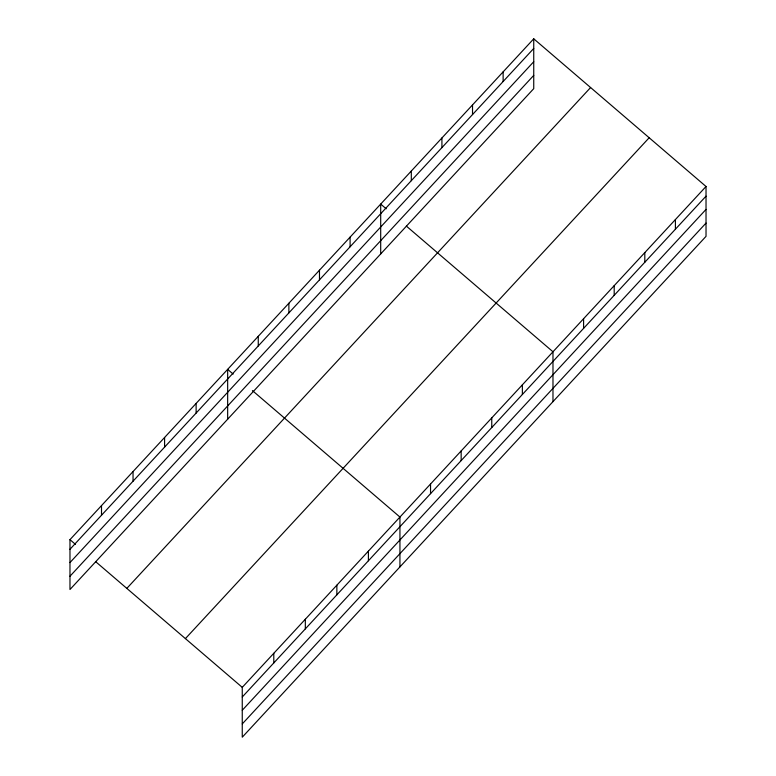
<?xml version="1.0" encoding="UTF-8"?>
<svg xmlns="http://www.w3.org/2000/svg" width="776" height="776" viewBox="0 0 776 776"><rect width="100%" height="100%" fill="white"/><g stroke="black" fill="none" stroke-linecap="round" stroke-linejoin="round"><path stroke-width="1.16" d="M533.742 38.8L533.742 88.648L69.976 589.508L69.976 539.65L533.742 38.8L706.024 186.492L706.024 236.35L242.257 737.2L242.257 687.352L706.024 186.492M69.976 549.301L533.742 48.452M69.976 562.571L533.742 61.721M69.976 576.238L533.742 75.388M126.828 588.392L590.594 87.543M185.406 638.609L649.173 137.759M242.257 697.003L706.024 196.153M242.257 710.263L706.024 209.413M242.257 723.93L706.024 223.081M386.205 208.802L380.696 204.078L380.696 253.936M406.372 226.097L552.978 351.78L552.978 401.628M233.159 374.08L227.659 369.366L227.659 419.215M252.413 390.59L399.941 517.058L399.941 566.907M69.976 539.65L75.476 544.374M95.652 561.659L242.257 687.352M675.411 219.55L675.411 229.211M644.808 252.607L644.808 262.259M614.194 285.665L614.194 295.316M583.591 318.723L583.591 328.374M522.374 384.838L522.374 394.489M503.129 71.858L503.129 81.509M491.761 417.895L491.761 427.547M472.526 104.915L472.526 114.567M461.157 450.943L461.157 460.605M441.913 137.973L441.913 147.624M430.544 484.001L430.544 493.652M411.309 171.021L411.309 180.682M368.406 551.115L368.406 560.767M350.092 237.136L350.092 246.787M336.862 585.172L336.862 594.833M319.479 270.194L319.479 279.845M305.327 619.229L305.327 628.89M288.876 303.251L288.876 312.903M273.792 653.295L273.792 662.947M258.262 336.309L258.262 345.96M196.124 403.423L196.124 413.075M164.59 437.48L164.59 447.131M133.045 471.536L133.045 481.188M101.511 505.593L101.511 515.245"/></g></svg>
